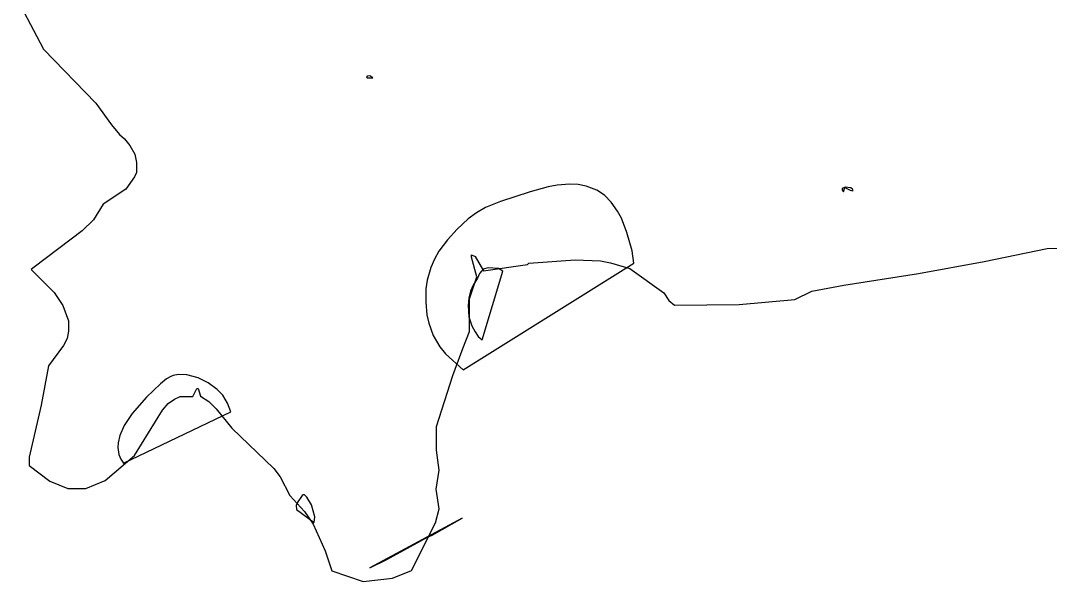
# Model space of a CAD drawing. Header units: metres. Extents: x -3516 to -655, y 194 to 2990.
# Drawn here: x -3425 to -2102, y 194 to 915 of the extents above; entities that cross this region are included whole.
import ezdxf

# ---------------------------------------------------------------- set-up
doc = ezdxf.new("R2010")
doc.units = ezdxf.units.M

msp = doc.modelspace()

# ---------------------------------------------------------------- linework, layer by layer
at = {"layer": '1'}
msp.add_lwpolyline([(-3424.8, 934.4), (-3395.2, 878.4), (-3328.2, 808.9), (-3308, 781), (-3297.6, 768.8), (-3291.2, 763.2), (-3284.4, 754.7), (-3277.9, 743.4), (-3276, 732.8), (-3276, 720), (-3278.3, 714.2), (-3289.6, 698.4), (-3318.8, 679), (-3331.2, 659.2), (-3345.6, 644.8), (-3407.5, 598.4), (-3411.2, 595.2), (-3381.6, 565.6), (-3370.6, 549.1), (-3363.2, 529.3), (-3363.2, 516), (-3365.1, 506.7), (-3369.6, 497.6), (-3389.1, 471.6), (-3398.2, 420.8), (-3414, 354.2), (-3413.6, 343.2), (-3387.2, 323.2), (-3364, 313.6), (-3340.8, 313.6), (-3316, 324), (-3278.4, 356), (-3242.7, 414.6), (-3235.2, 423.2), (-3227.2, 428.8), (-3219.7, 432), (-3203.6, 432), (-3198.4, 442.4), (-3196.8, 442.4), (-3193.5, 432.5), (-3183.2, 425.6), (-3173.6, 416), (-3153.5, 391.4), (-3099.5, 339.6), (-3091.2, 328.8), (-3079.1, 304.6), (-3060.3, 284.1), (-3048.8, 268), (-3033.6, 233.6), (-3025.1, 208.1), (-2984.8, 194.4), (-2947.2, 198.4), (-2922.6, 208.4), (-2892, 269.6), (-2886.9, 287.8), (-2891.1, 313.1), (-2887.2, 337.5), (-2890.4, 363.2), (-2890.4, 393.3), (-2869.6, 459.2), (-2866.4, 467.2), (-2856.8, 493.6), (-2848, 515.6), (-2848, 557.4), (-2838.8, 585.8), (-2845.6, 611.2), (-2845.6, 613.9), (-2840.8, 612), (-2830.3, 593.6), (-2773.6, 601.6), (-2772, 603.2), (-2712.2, 607.5), (-2680, 606.4), (-2667.2, 604), (-2642.2, 596.6), (-2598.6, 565.1), (-2592, 555.2), (-2584.9, 549.5), (-2501.6, 550.4), (-2430.4, 556.8), (-2408.6, 567.3), (-2367.2, 575.2), (-2271.3, 590), (-2187.2, 605.6), (-2106.1, 622.3), (-2075.2, 623.2)], dxfattribs=at)
at = {"layer": '51'}
msp.add_lwpolyline([(-2904.3, 553.4), (-2902.9, 536.9), (-2900.5, 526.2), (-2894.7, 510.5), (-2886.2, 495.9), (-2879, 486.9), (-2856.4, 466.1), (-2637.2, 603.3), (-2639.1, 619.1), (-2646, 642.7), (-2653, 661.4), (-2658, 670.2), (-2666.1, 681.8), (-2674.8, 690.9), (-2684.7, 697.2), (-2698.3, 702.3), (-2708.7, 704.4), (-2719.1, 705), (-2735.5, 703.6), (-2746.9, 701.4), (-2770.1, 695), (-2808.2, 682.8), (-2827.5, 674.8), (-2839.1, 668.1), (-2849.8, 660.3), (-2864.1, 647.1), (-2876.6, 633.3), (-2887.4, 618.8), (-2893.2, 608.6), (-2897.8, 597.8), (-2902.6, 581.5), (-2904.2, 570.4)], close=True, dxfattribs=at)
at = {"layer": '52'}
for points in [[(-2980.3, 842.7), (-2979.8, 841.6), (-2972.3, 841.5), (-2976.1, 844.1), (-2979.5, 843.5)], [(-3299.9, 366.4), (-3298.5, 357.4), (-3296.2, 351.6), (-3292.5, 346.5), (-3154.6, 412.2), (-3159, 423.4), (-3165.2, 433.6), (-3172.1, 441.1), (-3183.8, 449.8), (-3196.5, 455.9), (-3211.2, 459.9), (-3221.8, 460.1), (-3228.8, 459.1), (-3231.7, 457.9), (-3237.2, 454.8), (-3244.9, 448.5), (-3263.1, 431), (-3281.5, 410.3), (-3291.9, 394.7), (-3297.2, 382), (-3299.4, 372.6)], [(-2976, 211.7), (-2954.2, 222.7), (-2902.2, 251.3), (-2895.9, 253.9), (-2857.4, 275.6)]]:
    msp.add_lwpolyline(points, close=True, dxfattribs=at)
at = {"layer": '53'}
for points in [[(-2369.5, 697.4), (-2367.9, 695.2), (-2366, 700.6), (-2359.3, 697.2), (-2356.1, 696.4), (-2355.2, 696.9), (-2356.1, 698.6), (-2358.3, 700.1), (-2365.4, 701), (-2369.5, 699.5)], [(-2849.8, 549), (-2849.1, 534.2), (-2845.3, 523), (-2840.9, 515), (-2836.9, 509.3), (-2832, 504.8), (-2805.5, 593.3), (-2810.9, 596.4), (-2824.1, 597.2), (-2830.8, 595.6), (-2835.4, 590.1), (-2837.7, 583.9), (-2843.3, 575.3), (-2846.7, 567.3), (-2849, 558.2)], [(-3070.6, 291.8), (-3070.4, 286.9), (-3047.5, 270), (-3047, 277.2), (-3051.2, 293), (-3056.9, 302.6), (-3060.2, 305.8), (-3061.8, 305.8), (-3063.2, 304.7), (-3069.5, 295.2)]]:
    msp.add_lwpolyline(points, close=True, dxfattribs=at)

doc.saveas('drawing.dxf')
